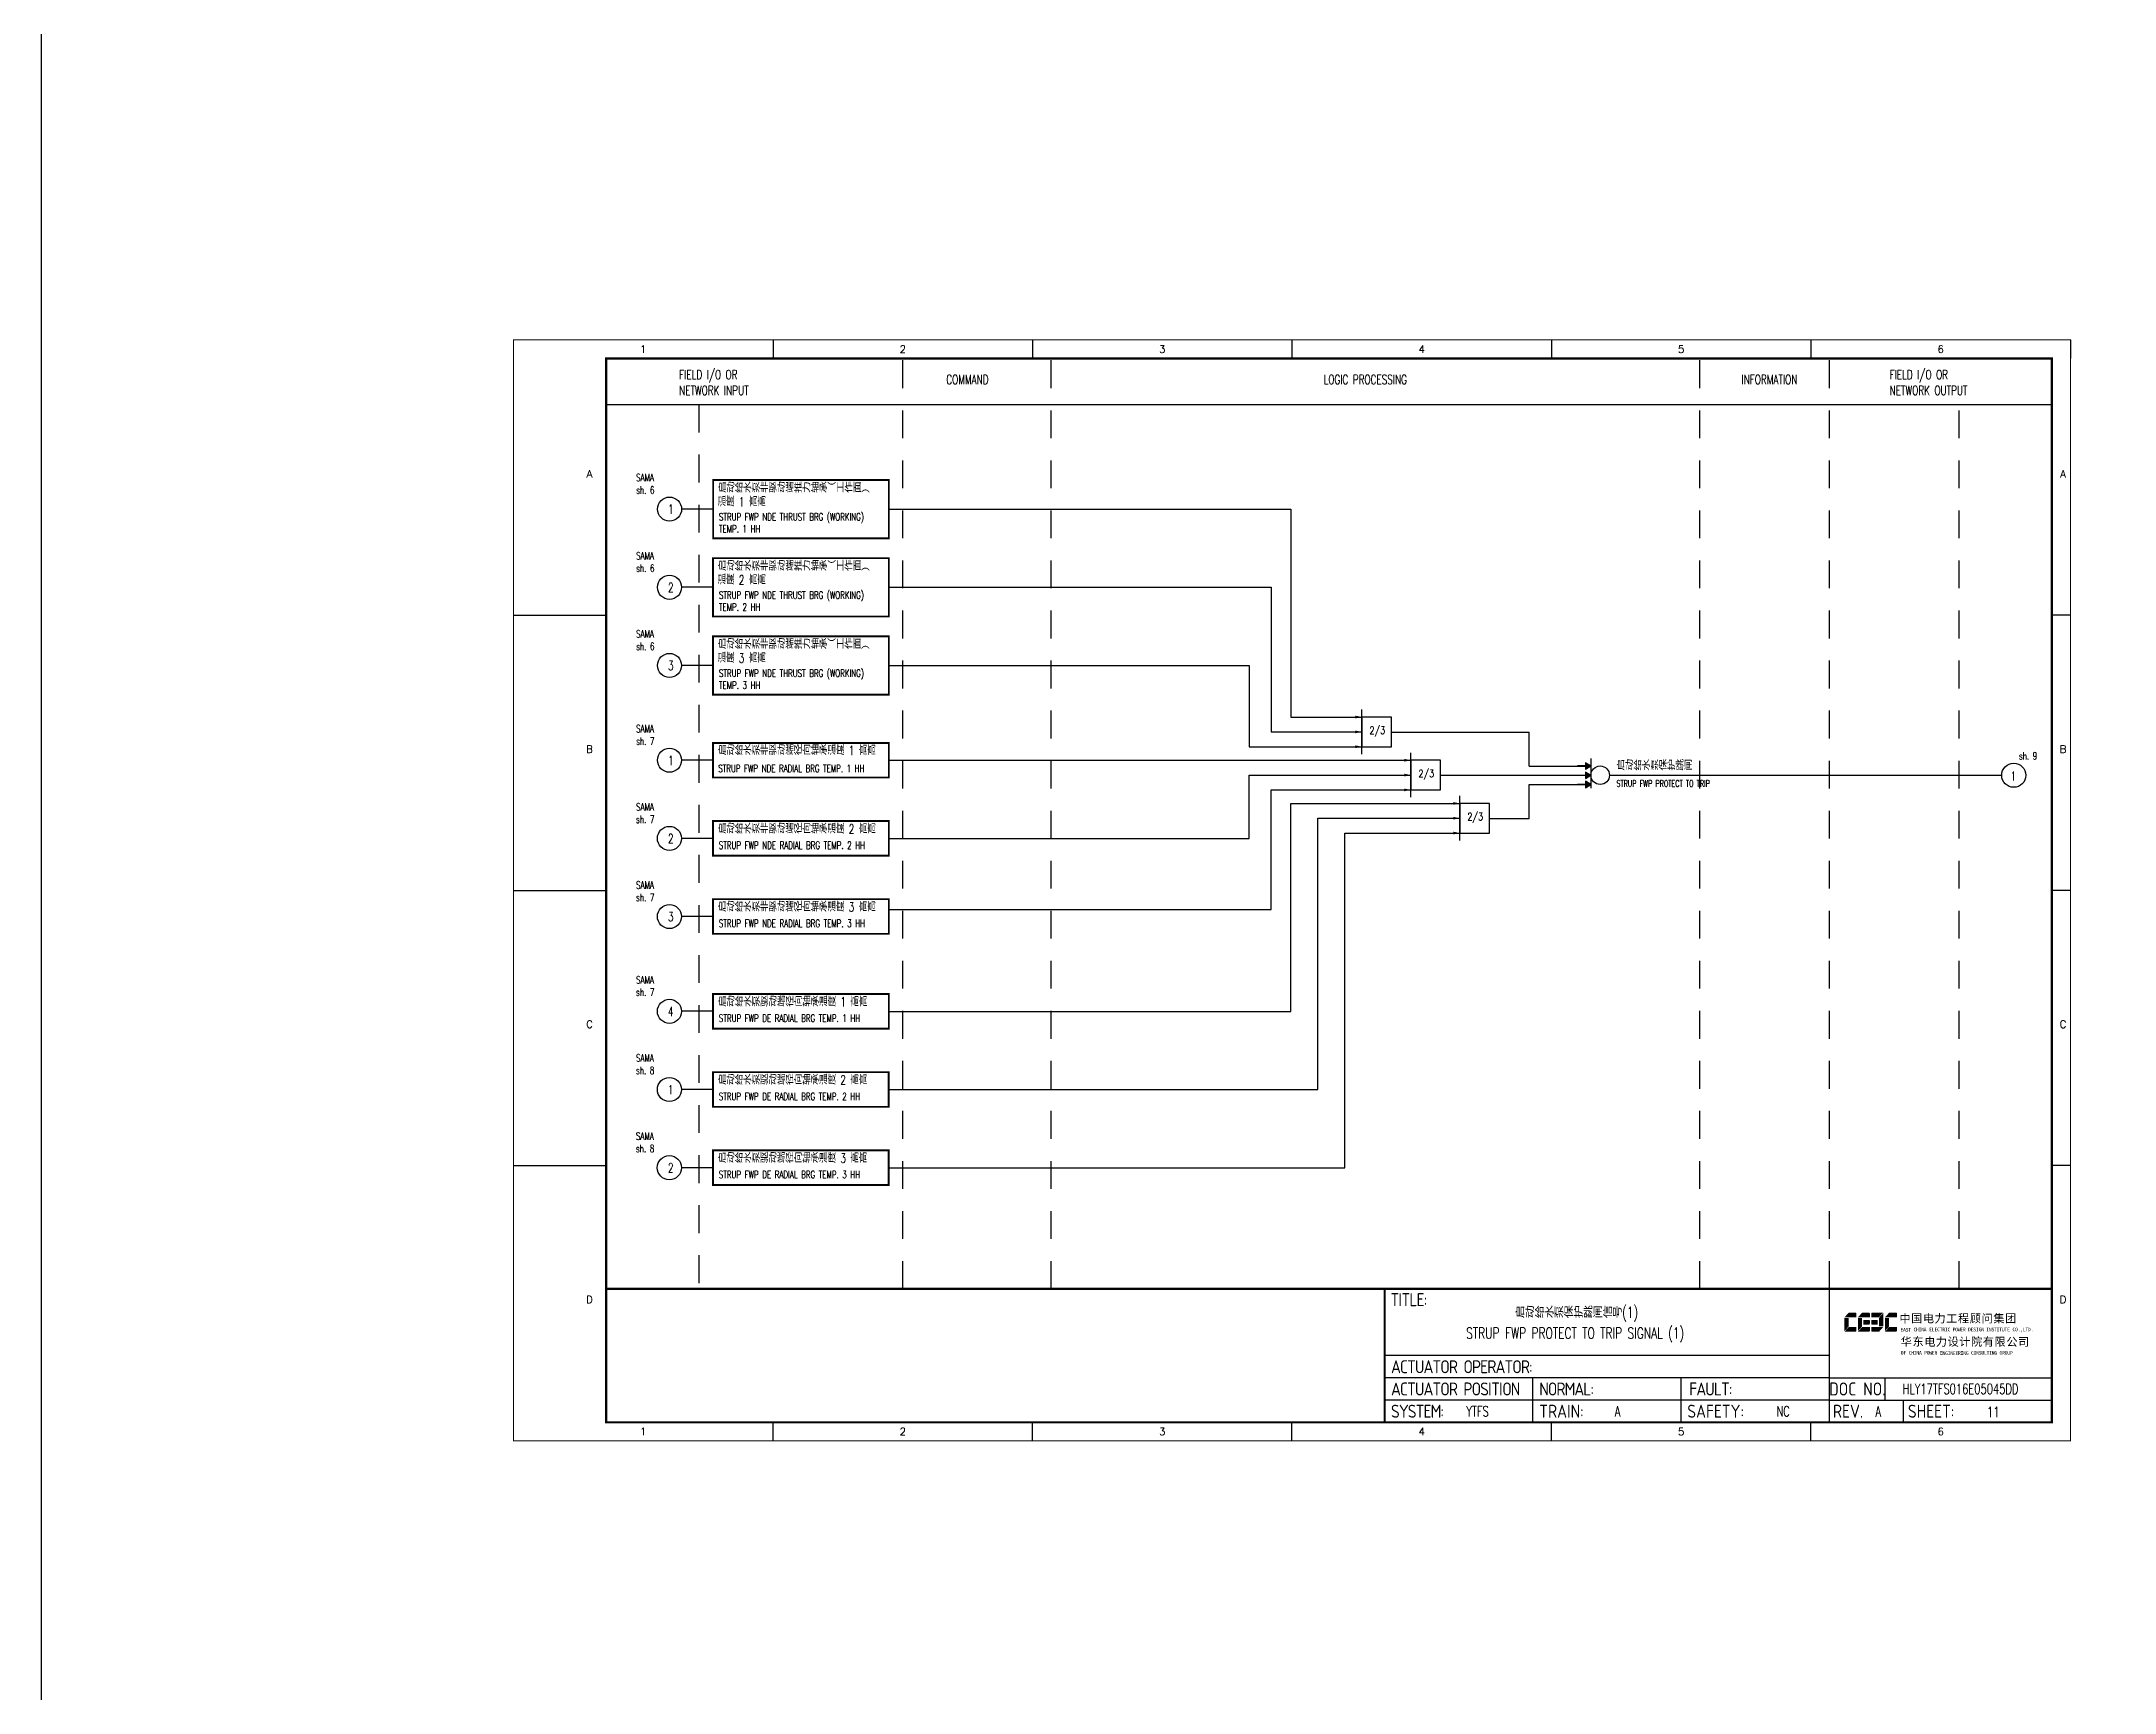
# Model space of a CAD drawing. Header units: millimetres. Extents: x 14388 to 19722, y -3447 to -1598.
# Drawn here: x 14388 to 14947, y -2522 to -2077 of the extents above; entities that cross this region are included whole.
import ezdxf
from ezdxf.enums import TextEntityAlignment as Align

# ---------------------------------------------------------------- set-up
doc = ezdxf.new("R2010")
doc.units = ezdxf.units.MM
doc.linetypes.add('JIS_02_0.7', pattern=[1.35, 0.75, -0.6])
for name, color, linetype in [('BLOCK', 7, 'Continuous'), ('BORDER', 1, 'Continuous'), ('MLINE', 6, 'Continuous'), ('TITLE', 1, 'Continuous'), ('TK', 7, 'Continuous'), ('图框_外框线', 7, 'Continuous'), ('图框_标题栏文字', 6, 'Continuous')]:
    doc.layers.add(name, color=color, linetype=linetype)
doc.styles.add('DANIEL', font='COMPLEX', dxfattribs={"width": 0.7, "bigfont": 'GVFS'})
doc.styles.add('ecepdi', font='simhei.ttf', dxfattribs={"width": 0.9})
doc.styles.get("Standard").update_dxf_attribs({"font": 'romans.shx', "width": 0.7, "bigfont": '@0hztxta.shx'})
doc.styles.add('工程字', font='gbenor.shx', dxfattribs={"bigfont": 'gbcbig.shx'})

# ---------------------------------------------------------------- blocks, each defined once
blk = doc.blocks.new('huo2')
at = {"layer": 'BORDER'}
for points in [[(-56.26, 909.27), (-57.76, 910.13), (-57.76, 908.4)], [(-56.26, 906.77), (-57.76, 907.63), (-57.76, 905.9)], [(-56.26, 904.27), (-57.76, 905.13), (-57.76, 903.4)]]:
    blk.add_hatch(color=256, dxfattribs=at).paths.add_polyline_path(points)
for p, q in [((-56.26, 909.27), (-59.86, 909.27)), ((-59.86, 906.77), (-56.26, 906.77)), ((-56.26, 911.28), (-56.26, 903.28)), ((-51.26, 906.77), (-49.26, 906.77)), ((-56.26, 904.27), (-59.86, 904.27))]:
    blk.add_line(p, q, dxfattribs=at)
for points in [[(-56.26, 909.27), (-57.76, 910.13), (-57.76, 908.4)], [(-56.26, 906.77), (-57.76, 907.63), (-57.76, 905.9)], [(-56.26, 904.27), (-57.76, 905.13), (-57.76, 903.4)]]:
    blk.add_lwpolyline(points, close=True, dxfattribs=at)
blk.add_circle((-53.76, 906.77), 2.5, dxfattribs=at)
blk = doc.blocks.new('A$C1E0003F3')
h = blk.add_hatch(color=152)
edge = h.paths.add_edge_path()
edge.add_ellipse((5.15, 4.41), major_axis=(0, 0.211), ratio=0.769231, start_angle=-90, end_angle=0)
edge.add_line((5.15, 4.62), (3.22, 4.62))
edge.add_line((3.22, 4.62), (2.09, 3.35))
edge.add_line((2.09, 3.35), (5.32, 3.35))
edge.add_line((5.32, 3.35), (5.32, 4.41))
h.paths.add_polyline_path([(3.22, 3.23), (2.09, 3.23), (2.09, -0.36), (3.22, 0.91)])
edge = h.paths.add_edge_path()
edge.add_line((5.32, 0.81), (3.27, 0.81))
edge.add_line((3.27, 0.81), (2.13, -0.46))
edge.add_line((2.13, -0.46), (5.15, -0.46))
edge.add_ellipse((5.15, -0.25), major_axis=(0, 0.211), ratio=0.769231, start_angle=180, end_angle=270)
edge.add_line((5.32, -0.25), (5.32, 0.81))
h = blk.add_hatch(color=152)
edge = h.paths.add_edge_path()
edge.add_ellipse((8.78, 4.41), major_axis=(0, 0.211), ratio=0.769231, start_angle=-90, end_angle=0)
edge.add_line((8.78, 4.62), (6.84, 4.62))
edge.add_line((6.84, 4.62), (5.71, 3.35))
edge.add_line((5.71, 3.35), (8.94, 3.35))
edge.add_line((8.94, 3.35), (8.94, 4.41))
h.paths.add_polyline_path([(6.84, 3.23), (5.71, 3.23), (5.71, -0.36), (6.84, 0.91)])
edge = h.paths.add_edge_path()
edge.add_ellipse((8.78, 2.49), major_axis=(0, 0.211), ratio=0.769231, start_angle=-90, end_angle=0)
edge.add_line((8.78, 2.7), (7.22, 2.7))
edge.add_line((7.22, 2.7), (7.22, 1.44))
edge.add_line((7.22, 1.44), (8.78, 1.44))
edge.add_ellipse((8.78, 1.65), major_axis=(0, 0.211), ratio=0.769231, start_angle=180, end_angle=270)
edge.add_line((8.94, 1.65), (8.94, 2.49))
edge = h.paths.add_edge_path()
edge.add_line((8.94, 0.81), (6.89, 0.81))
edge.add_line((6.89, 0.81), (5.75, -0.46))
edge.add_line((5.75, -0.46), (8.78, -0.46))
edge.add_ellipse((8.78, -0.25), major_axis=(0, 0.211), ratio=0.769231, start_angle=180, end_angle=270)
edge.add_line((8.94, -0.25), (8.94, 0.81))
h = blk.add_hatch(color=1)
edge = h.paths.add_edge_path()
edge.add_line((12.48, 4.62), (9.46, 4.62))
edge.add_ellipse((9.46, 4.41), major_axis=(0, 0.211), ratio=0.769231, start_angle=0, end_angle=90)
edge.add_line((9.3, 4.41), (9.3, 3.35))
edge.add_line((9.3, 3.35), (11.35, 3.35))
edge.add_line((11.35, 3.35), (12.48, 4.62))
h.paths.add_polyline_path([(12.57, 4.56), (11.38, 3.23), (11.38, 0.93), (12.57, 0.93)])
edge = h.paths.add_edge_path()
edge.add_line((11.03, 2.7), (9.46, 2.7))
edge.add_ellipse((9.46, 2.49), major_axis=(0, 0.211), ratio=0.769231, start_angle=0, end_angle=90)
edge.add_line((9.3, 2.49), (9.3, 1.65))
edge.add_ellipse((9.46, 1.65), major_axis=(0, 0.211), ratio=0.769231, start_angle=90, end_angle=180)
edge.add_line((9.46, 1.44), (11.03, 1.44))
edge.add_line((11.03, 1.44), (11.03, 2.7))
h = blk.add_hatch(color=1)
edge = h.paths.add_edge_path()
edge.add_line((12.58, 0.79), (9.3, 0.79))
edge.add_line((9.3, 0.79), (9.3, -0.27))
edge.add_ellipse((9.46, -0.27), major_axis=(0, 0.211), ratio=0.769231, start_angle=90, end_angle=180)
edge.add_line((9.46, -0.48), (11.43, -0.48))
edge.add_line((11.43, -0.48), (12.58, 0.79))
h = blk.add_hatch(color=152)
edge = h.paths.add_edge_path()
edge.add_ellipse((16.11, 4.41), major_axis=(0, 0.211), ratio=0.769231, start_angle=-90, end_angle=0)
edge.add_line((16.11, 4.62), (14.14, 4.62))
edge.add_line((14.14, 4.62), (13, 3.35))
edge.add_line((13, 3.35), (16.27, 3.35))
edge.add_line((16.27, 3.35), (16.27, 4.41))
h.paths.add_polyline_path([(14.14, 3.23), (13, 3.23), (13, -0.36), (14.14, 0.91)])
edge = h.paths.add_edge_path()
edge.add_line((16.27, 0.81), (14.18, 0.81))
edge.add_line((14.18, 0.81), (13.04, -0.46))
edge.add_line((13.04, -0.46), (16.03, -0.46))
edge.add_ellipse((16.03, -0.15), major_axis=(0, 0.316), ratio=0.769231, start_angle=180, end_angle=270)
edge.add_line((16.27, -0.15), (16.27, 0.81))
at = {"layer": 'TITLE', "color": 7, "style": 'ecepdi'}
for s, p in [('中', (16.92, 1.94)), ('国', (20.09, 2)), ('电', (23.25, 1.99)), ('力', (26.39, 1.96)), ('工', (29.53, 1.95)), ('程', (32.71, 1.98)), ('顾', (35.9, 1.98)), ('问', (39.09, 1.94)), ('集', (42.26, 1.98)), ('团', (45.42, 2.01)), ('华', (17.24, -4.31)), ('东', (20.45, -4.29)), ('电', (23.62, -4.35)), ('力', (26.75, -4.32)), ('设', (29.92, -4.3)), ('计', (33.05, -4.31)), ('院', (36.26, -4.29)), ('有', (39.41, -4.29)), ('限', (42.57, -4.32)), ('公', (45.78, -4.38)), ('司', (48.91, -4.35))]:
    blk.add_text(s, height=2.2, dxfattribs=at).set_placement(p)
at = {"layer": 'TITLE', "color": 7, "style": 'ecepdi', "width": 0.975}
for s, p in [('E', (17.58, 0.02)), ('A', (18.29, 0.03)), ('S', (19, 0.03)), ('T', (19.7, 0.03)), ('C', (21.1, 0.09)), ('H', (21.77, 0.09)), ('I', (22.46, 0.09)), ('N', (23.17, 0.1)), ('A', (23.86, 0.1)), ('E', (25.35, 0.09)), ('L', (26.05, 0.11)), ('E', (26.76, 0.1)), ('C', (27.46, 0.12)), ('T', (28.18, 0.11)), ('R', (28.87, 0.1)), ('I', (29.57, 0.11)), ('C', (30.28, 0.1)), ('P', (31.64, 0.09)), ('O', (32.32, 0.08)), ('W', (33.03, 0.08)), ('E', (33.72, 0.08)), ('R', (34.42, 0.09)), ('D', (35.81, 0.1)), ('E', (36.52, 0.1)), ('S', (37.2, 0.1)), ('I', (37.91, 0.09)), ('G', (38.68, 0.11)), ('N', (39.38, 0.09)), ('I', (40.72, 0.07)), ('N', (41.43, 0.08)), ('S', (42.14, 0.08)), ('T', (42.83, 0.08)), ('I', (43.52, 0.09)), ('T', (44.22, 0.07)), ('U', (44.93, 0.07)), ('T', (45.63, 0.08)), ('E', (46.34, 0.09)), ('C', (47.76, 0.11)), ('O', (48.48, 0.1)), ('L', (50.56, 0.1)), ('T', (51.27, 0.1)), ('D', (51.96, 0.1)), ('.', (49.23, 0.1)), (',', (49.87, 0.1)), ('.', (52.72, 0.11)), ('O', (17.67, -6.18)), ('OF', (18.01, -6.2)), ('F', (18.37, -6.2)), ('C', (19.8, -6.19)), ('H', (20.47, -6.19)), ('I', (21.15, -6.19)), ('N', (21.87, -6.18)), ('A', (22.56, -6.18)), ('P', (23.98, -6.2)), ('O', (24.66, -6.21)), ('W', (25.36, -6.21)), ('E', (26.06, -6.21)), ('R', (26.75, -6.2)), ('E', (28.19, -6.24)), ('N', (28.91, -6.27)), ('G', (29.62, -6.26)), ('I', (30.32, -6.27)), ('N', (31.02, -6.27)), ('E', (31.7, -6.28)), ('E', (32.41, -6.27)), ('R', (33.1, -6.24)), ('I', (33.81, -6.24)), ('N', (34.51, -6.26)), ('G', (35.2, -6.24)), ('C', (36.61, -6.19)), ('O', (37.3, -6.21)), ('N', (38, -6.2)), ('S', (38.71, -6.21)), ('U', (39.41, -6.18)), ('L', (40.11, -6.18)), ('T', (40.81, -6.19)), ('I', (41.51, -6.21)), ('N', (42.2, -6.21)), ('G', (42.91, -6.17)), ('G', (44.29, -6.2)), ('R', (45, -6.21)), ('O', (45.69, -6.22)), ('U', (46.39, -6.2)), ('P', (47.1, -6.23))]:
    blk.add_text(s, height=1, dxfattribs=at).set_placement(p, align=Align.MIDDLE_CENTER)
blk = doc.blocks.new('A$C57484896')
for p, q in [((70, 297), (70, 292)), ((140, 297), (140, 292)), ((210, 297), (210, 292)), ((280, 297), (280, 292)), ((350, 297), (350, 292)), ((420, 297), (420, 292)), ((0, 222.75), (25, 222.75)), ((420, 222.75), (415, 222.75)), ((0, 148.5), (25, 148.5)), ((420, 148.5), (415, 148.5)), ((0, 74.25), (25, 74.25)), ((420, 74.25), (415, 74.25)), ((70, 0), (70, 5)), ((140, 0), (140, 5)), ((210, 0), (210, 5)), ((280, 0), (280, 5)), ((350, 0), (350, 5))]:
    blk.add_line(p, q)
at = {"layer": 'MLINE', "linetype": 'JIS_02_0.7', "ltscale": 10}
for p, q in [((105, 41), (105, 292)), ((145, 41), (145, 292)), ((320, 41), (320, 292)), ((355, 41), (355, 292)), ((50, 279.56), (50, 41)), ((390, 41), (390, 279.56))]:
    blk.add_line(p, q, dxfattribs=at)
at = {"layer": 'MLINE'}
blk.add_line((25, 279.56), (415, 279.56), dxfattribs=at)
at = {"layer": '图框_外框线'}
for p, q in [((355, 5), (355, 41)), ((355, 23), (235, 23)), ((355, 17), (235, 17)), ((275, 11), (275, 17)), ((315, 11), (315, 17)), ((355, 17), (415, 17)), ((370, 11), (370, 17)), ((355, 11), (235, 11)), ((355, 11), (235, 11)), ((275, 5), (275, 11)), ((315, 5), (315, 11)), ((355, 11), (415, 11)), ((375, 5), (375, 11))]:
    blk.add_line(p, q, dxfattribs=at)
for points, const_width in [([(0, 0), (420, 0), (420, 297), (0, 297)], 0.3), ([(25, 5), (415, 5), (415, 292), (25, 292)], 0.6)]:
    blk.add_lwpolyline(points, close=True, dxfattribs=dict(at, const_width=const_width))
at = {"layer": '图框_外框线', "const_width": 0.6}
blk.add_lwpolyline([(235, 41), (25, 41)], dxfattribs=at)
at = {"layer": '图框_外框线'}
blk.add_lwpolyline([(415, 41, 0.6, 0.6, 0), (235, 41, 0.6, 0.6, 0), (235, 5, 0, 0, 0)], format="xyseb", dxfattribs=at)
blk.add_blockref('A$C1E0003F3', (356.94, 29.95))
at = {"layer": 'MLINE', "char_height": 2.5, "width": 31.8959, "attachment_point": 1}
for s, insert in [('FIELD I/O OR', (44.67, 288.89)), ('COMMAND', (116.74, 287.58)), ('LOGIC PROCESSING', (218.52, 287.58)), ('INFORMATION', (331.25, 287.58)), ('FIELD I/O OR', (371.22, 288.89)), ('NETWORK INPUT', (44.67, 284.64)), ('NETWORK OUTPUT', (371.22, 284.64))]:
    blk.add_mtext(s, dxfattribs=dict(at, insert=insert))
at = {"layer": 'TK', "color": 3}
for s, p in [('1', (35, 294.5)), ('2', (105, 294.5)), ('3', (175, 294.5)), ('4', (245, 294.5)), ('5', (315, 294.5)), ('6', (385, 294.5)), ('1', (35, 2.5)), ('2', (105, 2.5)), ('3', (175, 2.5)), ('4', (245, 2.5)), ('5', (315, 2.5)), ('6', (385, 2.5))]:
    blk.add_text(s, height=2, dxfattribs=at).set_placement(p, align=Align.MIDDLE)
for s, p in [('A', (20.5, 259.88)), ('A', (418, 259.88)), ('B', (20.5, 185.62)), ('B', (418, 185.62)), ('C', (20.5, 111.38)), ('C', (418, 111.38)), ('D', (20.5, 37.12)), ('D', (418, 37.12))]:
    blk.add_text(s, height=2, dxfattribs=at).set_placement(p, align=Align.CENTER)
at = {"layer": '图框_标题栏文字', "char_height": 3.5, "style": '工程字'}
for s, insert, width, attachment_point in [('{\\T0.9; TITLE:}', (234.86, 38.09), 14.2249, 4), ('{\\T0.9; ACTUATOR OPERATOR:}', (235, 20), 40, 4), ('{\\T0.9; ACTUATOR POSITION}', (235, 14), 45, 4), ('{\\T0.9; NORMAL:}', (275, 14), 18.2557, 4), ('{\\T0.9; FAULT:}', (315.44, 14), 15, 4), ('DOC NO.', (362.5, 14), 15, 5), ('{\\T0.9; SYSTEM:}', (235, 8), 17.9526, 4), ('{\\T0.9; }TRAIN: ', (275, 8), 17.6638, 4), ('SAFETY:', (324.3, 8), 22.3993, 5), ('REV.', (360, 8), 10, 5), ('SHEET:', (382.42, 8), 20, 5)]:
    blk.add_mtext(s, dxfattribs=dict(at, insert=insert, width=width, attachment_point=attachment_point))

msp = doc.modelspace()

# ---------------------------------------------------------------- linework, layer by layer
for p, q in [((14569.44, -2203.1), (14560.92, -2203.1)), ((14616.84, -2203.11), (14725.29, -2203.11)), ((14725.29, -2203.11), (14725.29, -2259.2)), ((14569.43, -2224.19), (14560.92, -2224.19)), ((14616.84, -2224.19), (14720.02, -2224.19)), ((14720.02, -2224.19), (14720.02, -2263.2)), ((14569.43, -2245.27), (14560.92, -2245.27)), ((14616.84, -2245.28), (14714.06, -2245.28)), ((14714.06, -2245.28), (14714.06, -2267.2)), ((14725.29, -2259.2), (14744.46, -2259.2)), ((14720.02, -2263.2), (14744.46, -2263.2)), ((14752.46, -2263.25), (14789.57, -2263.25)), ((14789.57, -2272.4), (14789.57, -2263.25)), ((14714.06, -2267.2), (14744.46, -2267.2)), ((14569.43, -2270.84), (14560.91, -2270.84)), ((14616.83, -2270.85), (14757.67, -2270.85)), ((14714.06, -2274.84), (14757.67, -2274.84)), ((14714.06, -2291.93), (14714.06, -2274.84)), ((14765.67, -2274.9), (14806.23, -2274.9)), ((14789.57, -2272.4), (14806.23, -2272.4)), ((14811.23, -2274.9), (14917.05, -2274.9)), ((14720.02, -2278.85), (14757.67, -2278.85)), ((14720.02, -2311.11), (14720.02, -2278.85)), ((14789.57, -2277.4), (14806.23, -2277.4)), ((14789.57, -2286.54), (14789.57, -2277.4)), ((14725.29, -2338.59), (14725.29, -2282.49)), ((14725.29, -2282.49), (14770.87, -2282.49)), ((14732.58, -2359.67), (14732.59, -2286.49)), ((14732.59, -2286.49), (14770.87, -2286.49)), ((14778.87, -2286.54), (14789.57, -2286.54)), ((14569.43, -2291.93), (14560.92, -2291.93)), ((14616.84, -2291.93), (14714.06, -2291.93)), ((14739.88, -2380.76), (14739.88, -2290.49)), ((14739.88, -2290.49), (14770.87, -2290.49)), ((14569.42, -2313.01), (14560.91, -2313.01)), ((14616.84, -2311.11), (14720.01, -2311.11)), ((14569.42, -2338.58), (14560.91, -2338.58)), ((14616.84, -2338.59), (14725.29, -2338.59)), ((14569.42, -2359.67), (14560.9, -2359.67)), ((14616.84, -2359.67), (14732.58, -2359.67)), ((14569.41, -2380.76), (14560.89, -2380.76)), ((14616.83, -2380.76), (14739.87, -2380.76))]:
    msp.add_line(p, q)
at = {"color": 1}
for p, q in [((14744.46, -2269.2), (14744.46, -2257.2)), ((14752.46, -2263.25), (14756.46, -2263.25)), ((14757.67, -2280.85), (14757.67, -2268.85)), ((14765.67, -2274.9), (14769.67, -2274.9)), ((14770.87, -2292.49), (14770.87, -2280.49)), ((14778.87, -2286.54), (14782.87, -2286.54))]:
    msp.add_line(p, q, dxfattribs=at)
msp.add_lwpolyline([(14388.26, -1597.68), (19722.47, -1597.68), (19722.47, -3447.02), (14388.26, -3447.02)], close=True)
at = {"const_width": 0.5}
for points in [[(14569.44, -2195.24), (14616.84, -2195.24), (14616.84, -2210.96), (14569.44, -2210.96), (14569.44, -2195.24)], [(14569.43, -2216.33), (14616.84, -2216.33), (14616.84, -2232.05), (14569.43, -2232.05), (14569.43, -2216.33)], [(14569.43, -2237.41), (14616.84, -2237.41), (14616.84, -2253.14), (14569.43, -2253.14), (14569.43, -2237.41)], [(14569.43, -2266.17), (14616.84, -2266.17), (14616.84, -2275.51), (14569.43, -2275.51), (14569.43, -2266.17)], [(14569.43, -2287.26), (14616.84, -2287.26), (14616.84, -2296.6), (14569.43, -2296.6), (14569.43, -2287.26)], [(14569.43, -2308.34), (14616.84, -2308.34), (14616.84, -2317.69), (14569.43, -2317.69), (14569.43, -2308.34)], [(14569.43, -2333.91), (14616.84, -2333.91), (14616.84, -2343.25), (14569.43, -2343.25), (14569.43, -2333.91)], [(14569.42, -2355), (14616.82, -2355), (14616.82, -2364.34), (14569.42, -2364.34), (14569.42, -2355)], [(14569.41, -2376.08), (14616.81, -2376.08), (14616.81, -2385.43), (14569.41, -2385.43), (14569.41, -2376.08)]]:
    msp.add_lwpolyline(points, dxfattribs=at)
at = {"color": 1}
for points in [[(14744.46, -2267.2), (14752.46, -2267.2), (14752.46, -2259.2), (14744.46, -2259.2)], [(14757.67, -2278.85), (14765.67, -2278.85), (14765.67, -2270.85), (14757.67, -2270.85)], [(14770.87, -2290.49), (14778.87, -2290.49), (14778.87, -2282.49), (14770.87, -2282.49)]]:
    msp.add_lwpolyline(points, close=True, dxfattribs=at)
for centre in [(14557.69, -2203.1), (14557.68, -2224.19), (14557.68, -2245.27), (14557.68, -2270.84), (14920.3, -2274.9), (14557.67, -2291.93), (14557.67, -2313.01), (14557.67, -2338.58), (14557.65, -2359.67), (14557.64, -2380.76)]:
    msp.add_circle(centre, 3.25)
at = {"layer": 'BORDER'}
msp.add_line((14811.23, -2274.9), (14813.23, -2274.9), dxfattribs=at)
at = {"layer": 'TITLE', "color": 1}
for p, q in [((14741, -2259.2), (14744.46, -2259.2)), ((14741, -2263.2), (14744.46, -2263.2)), ((14741, -2267.2), (14744.46, -2267.2)), ((14754.2, -2270.85), (14757.67, -2270.85)), ((14754.2, -2274.85), (14757.67, -2274.85)), ((14754.2, -2278.85), (14757.67, -2278.85)), ((14767.41, -2282.49), (14770.87, -2282.49)), ((14767.41, -2286.49), (14770.87, -2286.49)), ((14767.41, -2290.49), (14770.87, -2290.49))]:
    msp.add_line(p, q, dxfattribs=at)
for points in [[(14744.46, -2259.2, 0, 0.744, 0), (14742.69, -2259.2, 0.744, 0.744, 0)], [(14744.46, -2263.2, 0, 0.744, 0), (14742.69, -2263.2, 0.744, 0.744, 0)], [(14744.46, -2267.2, 0, 0.744, 0), (14742.69, -2267.2, 0.744, 0.744, 0)], [(14757.67, -2270.85, 0, 0.744, 0), (14755.89, -2270.85, 0.744, 0.744, 0)], [(14757.67, -2274.85, 0, 0.744, 0), (14755.89, -2274.85, 0.744, 0.744, 0)], [(14757.67, -2278.85, 0, 0.744, 0), (14755.89, -2278.85, 0.744, 0.744, 0)], [(14770.87, -2282.49, 0, 0.744, 0), (14769.09, -2282.49, 0.744, 0.744, 0)], [(14770.87, -2286.49, 0, 0.744, 0), (14769.09, -2286.49, 0.744, 0.744, 0)], [(14770.87, -2290.49, 0, 0.744, 0), (14769.09, -2290.49, 0.744, 0.744, 0)]]:
    msp.add_lwpolyline(points, format="xyseb", dxfattribs=at)

# ---------------------------------------------------------------- block references
for name, p in [('A$C57484896', (14515.6, -2454.46)), ('huo2', (14862.5, -3181.66))]:
    msp.add_blockref(name, p)

# ---------------------------------------------------------------- texts
at = {"color": 4, "char_height": 2, "width": 73.0067, "attachment_point": 1}
for s, insert in [('SAMA', (14548.68, -2193.59)), ('sh. 6', (14548.68, -2196.95)), ('SAMA', (14548.68, -2214.68)), ('sh. 6', (14548.68, -2218.04)), ('SAMA', (14548.68, -2235.76)), ('sh. 6', (14548.68, -2239.12)), ('SAMA', (14548.68, -2261.33)), ('sh. 7', (14548.68, -2264.69)), ('sh. 9', (14921.69, -2268.68)), ('SAMA', (14548.67, -2282.42)), ('sh. 7', (14548.67, -2285.78)), ('SAMA', (14548.67, -2303.5)), ('sh. 7', (14548.67, -2306.86)), ('SAMA', (14548.67, -2329.07)), ('sh. 7', (14548.67, -2332.43)), ('SAMA', (14548.65, -2350.16)), ('sh. 8', (14548.65, -2353.52)), ('SAMA', (14548.64, -2371.24)), ('sh. 8', (14548.64, -2374.6))]:
    msp.add_mtext(s, dxfattribs=dict(at, insert=insert))
at = {"attachment_point": 1}
for s, insert, char_height, width in [('启动给水泵非驱动端推力轴承（工作面）', (14570.71, -2196.13), 2.5, 73.0067), ('1', (14557.29, -2201.89), 2.5, 73.0067), ('温度 1 高高', (14570.64, -2199.85), 2.5, 73.0067), ('TEMP. 1 HH', (14571.02, -2207.45), 2, 73.0067), ('STRUP FWP NDE THRUST BRG (WORKING)', (14571.02, -2204.2), 2, 73.0067), ('启动给水泵非驱动端推力轴承（工作面）', (14570.7, -2217.22), 2.5, 73.0067), ('2', (14557.28, -2222.98), 2.5, 73.0067), ('温度 2 高高', (14570.63, -2220.94), 2.5, 73.0067), ('STRUP FWP NDE THRUST BRG (WORKING)', (14571.01, -2225.29), 2, 73.0067), ('TEMP. 2 HH', (14571.01, -2228.54), 2, 73.0067), ('温度 3 高高', (14570.63, -2242.03), 2.5, 73.0067), ('启动给水泵非驱动端推力轴承（工作面）', (14570.7, -2238.3), 2.5, 73.0067), ('3', (14557.28, -2244.06), 2.5, 73.0067), ('STRUP FWP NDE THRUST BRG (WORKING)', (14571.01, -2246.38), 2, 73.0067), ('TEMP. 3 HH', (14571.01, -2249.62), 2, 73.0067), ('1', (14557.28, -2269.63), 2.5, 73.0067), ('启动给水泵非驱动端径向轴承温度 1 高高', (14570.71, -2266.94), 2.5, 73.0067), ('STRUP FWP NDE RADIAL BRG TEMP. 1 HH', (14570.84, -2272.04), 2, 73.0067), ('启动给水泵保护跳闸', (14813.12, -2271.04), 2.5, 73.0067), ('1', (14919.41, -2273.85), 2.5, 73.0067), ('STRUP FWP PROTECT TO TRIP', (14813.12, -2276.22), 1.8, 73.0067), ('2', (14557.27, -2290.72), 2.5, 73.0067), ('启动给水泵非驱动端径向轴承温度 2 高高', (14570.71, -2288.12), 2.5, 73.0067), ('STRUP FWP NDE RADIAL BRG TEMP. 2 HH', (14570.99, -2292.79), 2, 73.0067), ('启动给水泵非驱动端径向轴承温度 3 高高', (14570.7, -2309.18), 2.5, 73.0067), ('3', (14557.27, -2311.8), 2.5, 73.0067), ('STRUP FWP NDE RADIAL BRG TEMP. 3 HH', (14570.98, -2313.85), 2, 73.0067), ('4', (14557.27, -2337.37), 2.5, 73.0067), ('启动给水泵驱动端径向轴承温度 1 高高', (14570.72, -2334.77), 2.5, 73.0067), ('STRUP FWP DE RADIAL BRG TEMP. 1 HH', (14571, -2339.45), 2, 73.0067), ('1', (14557.25, -2358.46), 2.5, 73.0067), ('启动给水泵驱动端径向轴承温度 2 高高', (14570.71, -2355.86), 2.5, 73.0067), ('STRUP FWP DE RADIAL BRG TEMP. 2 HH', (14570.99, -2360.53), 2, 73.0067), ('启动给水泵驱动端径向轴承温度 3 高高', (14570.7, -2376.95), 2.5, 73.0067), ('2', (14557.25, -2379.54), 2.5, 73.0067), ('STRUP FWP DE RADIAL BRG TEMP. 3 HH', (14570.99, -2381.62), 2, 73.0067), ('启动给水泵保护跳闸信号(1)', (14785.76, -2418.28), 3, 57.1272), ('STRUP FWP PROTECT TO TRIP SIGNAL (1)', (14772.62, -2423.87), 3, 84.237), ('YTFS', (14772.63, -2445.08), 2.8, 8.5983), ('A', (14812.69, -2445.08), 2.8, 8.5983), ('NC', (14856.28, -2445.08), 2.8, 8.5983), ('A', (14882.97, -2445.14), 2.8, 8.5983)]:
    msp.add_mtext(s, dxfattribs=dict(at, insert=insert, char_height=char_height, width=width))
at = {"width": 0.7}
for tag, p, s in [('HLY17TFS016E05045DD', (14890.33, -2441.84), ''), ('11', (14913.09, -2448.08), '1')]:
    msp.add_attdef(tag, p, s, height=2.8, dxfattribs=at)
at = {"layer": 'BLOCK', "color": 1, "style": 'DANIEL', "width": 0.8}
for p in [(14748.62, -2262.91), (14761.83, -2274.56), (14775.03, -2286.2)]:
    msp.add_text('2/3', height=2, dxfattribs=at).set_placement(p, align=Align.MIDDLE)

doc.saveas('drawing.dxf')
